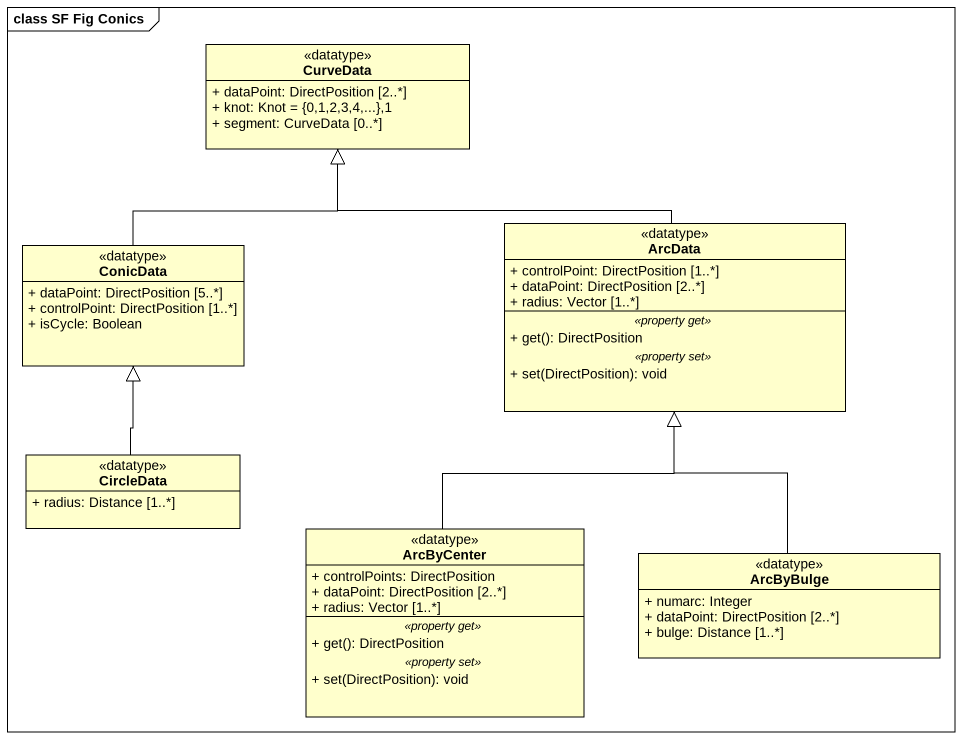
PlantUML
@startuml
mainframe class SF Fig Conics
hide circle
hide empty members
skinparam classAttributeIconSize 0
class CurveData <<datatype>> {
  + dataPoint: DirectPosition [2..*]
  + knot: Knot = {0,1,2,3,4,...},1
  + segment: CurveData [0..*]
}
class ConicData <<datatype>> {
  + dataPoint: DirectPosition [5..*]
  + controlPoint: DirectPosition [1..*]
  + isCycle: Boolean
}
class ArcData <<datatype>> {
  + controlPoint: DirectPosition [1..*]
  + dataPoint: DirectPosition [2..*]
  + radius: Vector [1..*]
  .. <<property get>> ..
  + get(): DirectPosition
  .. <<property set>> ..
  + set(DirectPosition): void
}
class CircleData <<datatype>> {
  + radius: Distance [1..*]
}
class ArcByCenter <<datatype>> {
  + controlPoints: DirectPosition
  + dataPoint: DirectPosition [2..*]
  + radius: Vector [1..*]
  .. <<property get>> ..
  + get(): DirectPosition
  .. <<property set>> ..
  + set(DirectPosition): void
}
class ArcByBulge <<datatype>> {
  + numarc: Integer
  + dataPoint: DirectPosition [2..*]
  + bulge: Distance [1..*]
}
ConicData -up-|> CurveData
ArcData -up-|> CurveData
CircleData -up-|> ConicData
ArcByCenter -up-|> ArcData
ArcByBulge -up-|> ArcData
@enduml
